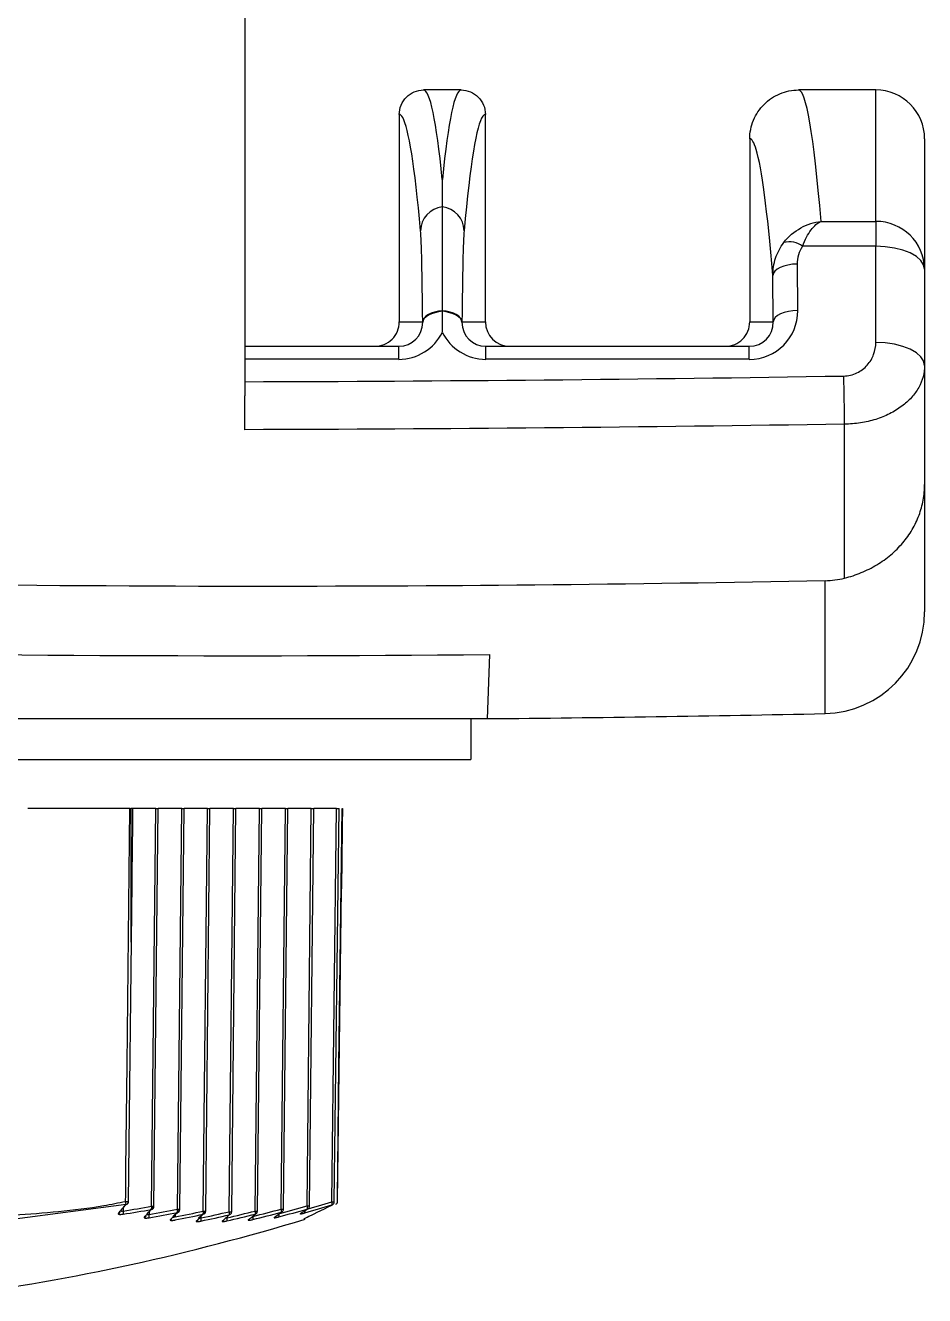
# Model space of a CAD drawing. Extents: x 9.3 to 87.2, y 1.1 to 68.8.
# Drawn here: x 19.055 to 20.16, y 22.157 to 23.718 of the extents above; entities that cross this region are included whole.
import ezdxf

# ---------------------------------------------------------------- set-up
doc = ezdxf.new("R2010")
doc.units = 0
doc.header["$MEASUREMENT"] = 0
doc.layers.add('OBJECT', color=7, linetype='CONTINUOUS')

msp = doc.modelspace()

# ---------------------------------------------------------------- linework, layer by layer
at = {"layer": 'OBJECT'}
for p, q in [((19.3244, 23.8124), (19.3244, 23.2795)), ((19.5904, 23.6388), (19.5444, 23.6388)), ((20.1004, 23.6388), (20.0054, 23.6388)), ((20.1004, 23.4773), (20.1004, 23.6388)), ((19.5144, 23.6088), (19.5144, 23.3538)), ((19.6204, 23.3538), (19.6204, 23.6088)), ((19.9454, 23.5788), (19.9454, 23.3538)), ((20.1604, 23.5788), (20.1604, 23.4185)), ((20.0331, 23.4773), (20.1004, 23.4773)), ((20.1004, 23.4773), (20.1004, 23.4467)), ((20.1004, 23.4467), (20.0104, 23.4467)), ((20.1004, 23.3284), (20.1004, 23.4467)), ((20.0038, 23.4249), (20.0043, 23.3678)), ((20.1604, 23.4185), (20.1604, 23.3003)), ((19.9743, 23.3538), (19.9738, 23.4108)), ((19.5144, 23.3538), (19.5433, 23.3538)), ((19.5915, 23.3538), (19.6204, 23.3538)), ((19.9454, 23.3538), (19.9743, 23.3538)), ((19.3244, 23.3238), (19.5138, 23.3238)), ((19.5138, 23.3078), (19.5138, 23.3238)), ((19.621, 23.3078), (19.621, 23.3238)), ((19.621, 23.3238), (19.9448, 23.3238)), ((19.9448, 23.3078), (19.9448, 23.3238)), ((19.5138, 23.3078), (19.3244, 23.3078)), ((19.9448, 23.3078), (19.621, 23.3078)), ((20.1604, 23.3003), (20.1604, 23.1539)), ((19.3244, 23.2795), (19.3244, 23.263)), ((19.3244, 23.2213), (19.3244, 23.263)), ((20.1604, 23.1539), (20.1604, 22.9974)), ((20.038, 22.8724), (20.038, 23.0357)), ((19.6252, 22.9451), (19.6224, 22.8658)), ((19.6224, 22.8658), (18.6024, 22.8658)), ((19.6024, 22.8658), (19.6024, 22.8158)), ((18.6024, 22.8158), (19.6024, 22.8158)), ((19.1832, 22.7558), (19.0579, 22.7558)), ((19.1832, 22.7558), (19.1845, 22.7558)), ((19.1869, 22.7558), (19.1845, 22.7558)), ((19.215, 22.7558), (19.1869, 22.7558)), ((19.2098, 22.2669), (19.215, 22.7558)), ((19.2128, 22.2669), (19.218, 22.7558)), ((19.215, 22.7558), (19.218, 22.7558)), ((19.2469, 22.7558), (19.218, 22.7558)), ((19.2417, 22.2631), (19.2469, 22.7558)), ((19.2447, 22.2631), (19.2498, 22.7558)), ((19.2469, 22.7558), (19.2498, 22.7558)), ((19.2787, 22.7558), (19.2498, 22.7558)), ((19.2735, 22.2609), (19.2787, 22.7558)), ((19.2765, 22.2609), (19.2817, 22.7558)), ((19.2787, 22.7558), (19.2817, 22.7558)), ((19.3106, 22.7558), (19.2817, 22.7558)), ((19.3054, 22.2602), (19.3106, 22.7558)), ((19.3084, 22.2602), (19.3136, 22.7558)), ((19.3106, 22.7558), (19.3136, 22.7558)), ((19.3425, 22.7558), (19.3136, 22.7558)), ((19.3373, 22.261), (19.3425, 22.7558)), ((19.3403, 22.261), (19.3455, 22.7558)), ((19.3425, 22.7558), (19.3455, 22.7558)), ((19.3744, 22.7558), (19.3455, 22.7558)), ((19.3692, 22.2634), (19.3744, 22.7558)), ((19.3722, 22.2634), (19.3774, 22.7558)), ((19.3744, 22.7558), (19.3774, 22.7558)), ((19.4063, 22.7558), (19.3774, 22.7558)), ((19.4011, 22.2673), (19.4063, 22.7558)), ((19.4041, 22.2673), (19.4092, 22.7558)), ((19.4063, 22.7558), (19.4092, 22.7558)), ((19.4374, 22.7558), (19.4092, 22.7558)), ((19.4315, 22.2723), (19.4374, 22.7558)), ((19.4345, 22.2722), (19.4404, 22.7558)), ((19.4442, 22.7558), (19.4445, 22.7558)), ((19.1817, 22.273), (19.1859, 22.6643)), ((19.4387, 22.273), (19.4434, 22.6569)), ((19.1785, 22.2692), (19.0417, 22.2511)), ((19.1751, 22.2651), (19.1751, 22.261)), ((19.4317, 22.2685), (19.4323, 22.2687)), ((19.2069, 22.26), (19.2069, 22.2567)), ((19.2388, 22.2564), (19.2387, 22.2538)), ((19.2706, 22.2543), (19.2706, 22.2525))]:
    msp.add_line(p, q, dxfattribs=at)
at = {"layer": 'OBJECT', "flags": 128}
for points in [[(20.1604, 23.4185), (20.1592, 23.424), (20.1558, 23.4293), (20.1503, 23.4342), (20.1428, 23.4385), (20.1337, 23.442), (20.1234, 23.4446), (20.1121, 23.4462), (20.1004, 23.4467)], [(20.0038, 23.4249), (19.998, 23.4246), (19.9924, 23.4237), (19.9872, 23.4224), (19.9827, 23.4207), (19.979, 23.4185), (19.9762, 23.4161), (19.9744, 23.4135), (19.9738, 23.4108)], [(19.5674, 23.3676), (19.5625, 23.3669), (19.5579, 23.3658), (19.5538, 23.3644), (19.5502, 23.3627), (19.5473, 23.3607), (19.5452, 23.3585), (19.5438, 23.3562), (19.5433, 23.3538)], [(19.5674, 23.3668), (19.5625, 23.3662), (19.558, 23.3651), (19.5539, 23.3638), (19.5503, 23.3621), (19.5474, 23.3602), (19.5452, 23.358), (19.5438, 23.3557), (19.5433, 23.3534)], [(19.5915, 23.3538), (19.591, 23.3562), (19.5896, 23.3585), (19.5875, 23.3607), (19.5846, 23.3627), (19.581, 23.3644), (19.5769, 23.3658), (19.5723, 23.3669), (19.5674, 23.3676)], [(19.5915, 23.3534), (19.591, 23.3557), (19.5896, 23.358), (19.5874, 23.3602), (19.5845, 23.3621), (19.5809, 23.3638), (19.5768, 23.3651), (19.5723, 23.3662), (19.5674, 23.3668)], [(20.0043, 23.3678), (19.9985, 23.3675), (19.9929, 23.3667), (19.9878, 23.3654), (19.9833, 23.3636), (19.9795, 23.3615), (19.9767, 23.3591), (19.975, 23.3565), (19.9743, 23.3538)], [(20.1604, 23.3003), (20.1592, 23.3058), (20.1558, 23.311), (20.1503, 23.3159), (20.1428, 23.3202), (20.1337, 23.3237), (20.1234, 23.3263), (20.1121, 23.3279), (20.1004, 23.3284)], [(20.0621, 23.0389), (20.062, 23.2073), (20.062, 23.2281)], [(19.178, 22.273), (19.1781, 22.281), (19.1784, 22.313), (19.1798, 22.441), (19.1832, 22.7558)], [(19.4383, 22.273), (19.4384, 22.281), (19.4388, 22.313), (19.4403, 22.441), (19.4442, 22.7558)], [(19.4024, 22.264), (19.4019, 22.2637), (19.4013, 22.2635)], [(19.4387, 22.273), (19.4387, 22.273), (19.4386, 22.273), (19.4383, 22.273)], [(19.3936, 22.2582), (19.3932, 22.258), (19.3926, 22.2577)]]:
    msp.add_lwpolyline(points, dxfattribs=at)
at = {"layer": 'OBJECT'}
for centre, radius, start, end in [((20.1004, 23.5788), 0.06, 0, 90), ((19.5704, 23.4654), 0.0298, 95.8286, 179.3311), ((19.5644, 23.4654), 0.0298, 0.6689, 84.1714), ((20.101, 23.4179), 0.0594, 0.5899, 90.5782), ((19.9942, 23.4254), 0.0268, 52.741, 104.9002), ((13.654, 23.1552), 6.4084, 0.6516, 1.18137), ((20.0354, 22.9974), 0.125, 271.2106, 0), ((19.3134, 57.1638), 34.299, 270.51621, 271.21059), ((18.7874, 22.5911), 0.5065, 318.9015, 320.5404), ((18.802, 22.585), 0.4913, 318.8884, 319.824), ((18.7797, 24.7063), 2.4808, 279.1655, 279.9815), ((19.1687, 22.2594), 0.00658, 340.6633, 14.107), ((18.78, 24.7095), 2.4801, 279.1663, 279.9813), ((19.1609, 22.2689), 0.0176, 0.9801, 13.3513), ((19.1801, 22.402), 0.1291, 269.0552, 270.6671), ((19.178, 22.2728), 0.00359, 278.2446, 320.2539), ((19.1776, 22.273), 0.004, 320.5287, 359.3784), ((18.8679, 22.5644), 0.4556, 316.9806, 318.6123), ((18.8716, 22.5676), 0.4547, 316.9797, 318.6122), ((18.7674, 24.7159), 2.4981, 280.1323, 280.9439), ((19.2035, 22.2652), 0.00654, 341.3861, 14.9284), ((19.2091, 22.2667), 0.0036, 279.2914, 318.4254), ((19.2116, 22.3905), 0.1236, 269.1717, 270.5586), ((19.2088, 22.2669), 0.004, 318.6015, 359.3988), ((18.946, 22.5447), 0.4104, 314.9349, 316.6769), ((18.7566, 24.7125), 2.5055, 281.0939, 281.906), ((19.2356, 22.2614), 0.00634, 341.5139, 16.21), ((19.241, 22.2629), 0.00362, 280.3792, 316.505), ((19.2435, 22.3867), 0.1235, 269.1715, 270.5588), ((19.2407, 22.2632), 0.004, 316.6657, 359.3988), ((19.0161, 22.5248), 0.3706, 312.7537, 314.6114), ((18.7464, 24.7073), 2.5101, 282.0535, 282.8671), ((19.2677, 22.2591), 0.00613, 341.5962, 17.542), ((19.2753, 22.3823), 0.1214, 269.1595, 270.5708), ((19.2725, 22.2609), 0.004, 314.6007, 359.3988), ((18.7341, 24.7117), 2.5238, 283.0144, 283.8269), ((19.2998, 22.2583), 0.00593, 341.6773, 18.8734), ((19.3072, 22.3816), 0.1214, 269.1595, 270.5708), ((19.3044, 22.2602), 0.004, 312.3955, 359.3988), ((18.7225, 24.7133), 2.5338, 283.9746, 284.7874), ((19.3319, 22.2591), 0.00573, 341.7183, 20.245), ((19.3391, 22.3781), 0.1171, 269.1332, 270.597), ((19.3363, 22.2611), 0.004, 310.0382, 359.3988), ((18.7096, 24.7192), 2.5475, 284.9381, 285.7502), ((18.7079, 24.7221), 2.5545, 284.9388, 285.75), ((19.3641, 22.2614), 0.00554, 341.7406, 21.6379), ((19.371, 22.3869), 0.1235, 269.1715, 270.5588), ((19.3684, 22.2632), 0.00368, 284.5435, 307.4672), ((19.3682, 22.2634), 0.004, 307.5172, 359.3988), ((19.261, 22.4651), 0.2456, 302.4089, 304.8398), ((18.6972, 24.7232), 2.5586, 285.9027, 286.6798), ((18.6974, 24.719), 2.5581, 285.9028, 286.6811), ((19.3952, 22.2602), 0.00356, 335.1991, 22.107), ((19.3962, 22.2652), 0.00535, 341.7126, 23.0852), ((19.4029, 22.3887), 0.1214, 269.1595, 270.5708), ((19.4001, 22.2673), 0.004, 304.8209, 359.3988), ((19.4268, 22.2701), 0.00516, 341.6234, 24.5371), ((19.4334, 22.3495), 0.0772, 268.6377, 270.8565), ((19.4305, 22.2723), 0.004, 296.0201, 359.3089), ((19.4347, 22.273), 0.004, 295.3301, 359.3041), ((19.4348, 22.2726), 0.00356, 296.9352, 6.609), ((18.6024, 24.8707), 2.7379, 277.6549, 286.9098), ((19.1686, 22.2617), 0.00361, 278.3236, 319.5295), ((19.2004, 22.2571), 0.00362, 279.3663, 317.2585), ((18.7676, 24.7108), 2.4968, 280.1314, 280.9446), ((19.2007, 22.255), 0.00638, 340.8083, 15.3879), ((18.9424, 22.5416), 0.4113, 314.9354, 316.676), ((19.2322, 22.254), 0.00363, 280.4047, 315.653), ((18.7569, 24.7073), 2.504, 281.0929, 281.9066), ((19.0131, 22.5211), 0.3708, 312.7536, 314.6133), ((19.2641, 22.2524), 0.00365, 281.4783, 313.3258), ((18.7437, 24.716), 2.5229, 282.0548, 282.8655), ((19.2649, 22.2507), 0.00597, 340.9687, 18.0395), ((19.2728, 22.2607), 0.00363, 281.3954, 314.5164), ((19.0798, 22.5035), 0.3346, 310.4208, 312.4065), ((19.2959, 22.2523), 0.00366, 282.5101, 310.6959), ((18.7329, 24.7133), 2.5293, 283.0144, 283.8263), ((19.297, 22.2508), 0.00577, 341.0142, 19.4021), ((19.3046, 22.26), 0.00365, 282.4646, 312.3282), ((19.1438, 22.4875), 0.3008, 307.9231, 310.0529), ((19.3278, 22.2538), 0.00367, 283.5273, 308.4557), ((18.7219, 24.712), 2.5364, 283.9747, 284.7879), ((19.3292, 22.2525), 0.00557, 341.0253, 20.8091), ((19.3365, 22.2608), 0.00367, 283.5226, 309.9656), ((19.2037, 22.4752), 0.2719, 305.2597, 307.5327), ((19.3597, 22.2568), 0.00367, 284.5076, 305.7411), ((19.3616, 22.2556), 0.00509, 340.6186, 20.3157)]:
    msp.add_arc(centre, radius, start, end, dxfattribs=at)
for centre, major_axis, ratio, start_param, end_param in [((19.5444, 15.6388), (0, 8), 0.01739, 6.117127, 6.283185), ((19.5904, 15.6388), (0, 8), 0.01739, 0, 0.166058), ((20.0054, 15.6388), (0, 8), 0.017324, 6.081954, 6.283185), ((19.5144, 15.6388), (0, 7.97), 0.017455, 6.252292, 6.283251), ((19.5144, 15.6388), (0, 7.97), 0.017455, 6.093454, 6.252292), ((19.6204, 15.6388), (0, 7.97), 0.017455, 0.023535, 0.189731), ((19.6204, 15.6388), (0, 7.97), 0.017455, 6.28312, 6.30672), ((19.9454, 15.6388), (0, 7.94), 0.017455, 6.225557, 6.283317), ((19.9454, 15.6388), (0, 7.94), 0.017455, 6.077121, 6.225557), ((19.5399, 23.2497), (0, 0.22), 0.017455, 5.205152, 6.093454), ((19.5949, 23.2497), (0, 0.22), 0.017455, 0.189731, 1.078033), ((19.4844, 23.3538), (-0.03, 0), 0.999848, 1.570796, 3.141593), ((19.5133, 23.3538), (0.0218, -0.021), 0.981608, 5.49012, 7.047751), ((19.6215, 23.3538), (0.0218, 0.021), 0.981608, 2.377027, 3.934658), ((19.6504, 23.3538), (0.03, 0), 0.999848, 3.141593, 4.712389), ((19.9154, 23.3538), (-0.03, 0), 0.999848, 1.570796, 3.141593), ((19.9443, 23.3678), (0.0431, -0.0422), 0.990761, 5.491902, 7.062698), ((19.9443, 23.3538), (0.0218, -0.021), 0.981608, 5.49012, 7.060916), ((19.5133, 23.3678), (0.0431, -0.0422), 0.990761, 5.491902, 6.606163), ((19.6215, 23.3678), (0.0431, 0.0422), 0.990761, 2.818615, 3.932876)]:
    msp.add_ellipse(centre, major_axis=major_axis, ratio=ratio, start_param=start_param, end_param=end_param, dxfattribs=at)
for points, knots in [([(19.5144, 23.6088), (19.5144, 23.6127), (19.5152, 23.6166), (19.5182, 23.6239), (19.5204, 23.6272), (19.5287, 23.6355), (19.5365, 23.6388), (19.5444, 23.6388)], [0, 0, 0, 0, 0.25, 0.25, 0.5, 0.5, 1, 1, 1, 1]), ([(19.5904, 23.6388), (19.5944, 23.6388), (19.5982, 23.638), (19.6055, 23.635), (19.6088, 23.6328), (19.6171, 23.6245), (19.6204, 23.6167), (19.6204, 23.6088)], [0, 0, 0, 0, 0.25, 0.25, 0.5, 0.5, 1, 1, 1, 1]), ([(19.9454, 23.5788), (19.9454, 23.5827), (19.9458, 23.5866), (19.9473, 23.5943), (19.9485, 23.5981), (19.9515, 23.6054), (19.9533, 23.6088), (19.9577, 23.6153), (19.9602, 23.6184), (19.9685, 23.6267), (19.9752, 23.6312), (19.9896, 23.6372), (19.9975, 23.6388), (20.0054, 23.6388)], [0, 0, 0, 0, 0.125, 0.125, 0.25, 0.25, 0.375, 0.375, 0.5, 0.5, 0.75, 0.75, 1, 1, 1, 1]), ([(19.9454, 23.5788), (19.9454, 23.5827), (19.9458, 23.5866), (19.9473, 23.5943), (19.9485, 23.5981), (19.9515, 23.6054), (19.9533, 23.6088), (19.9577, 23.6153), (19.9602, 23.6184), (19.9685, 23.6267), (19.9752, 23.6312), (19.9896, 23.6372), (19.9975, 23.6388), (20.0054, 23.6388)], [0, 0, 0, 0, 0.125, 0.125, 0.25, 0.25, 0.375, 0.375, 0.5, 0.5, 0.75, 0.75, 1, 1, 1, 1]), ([(19.5674, 23.3676), (19.5674, 23.384), (19.5674, 23.3993), (19.5674, 23.4274), (19.5674, 23.4399), (19.5674, 23.4618), (19.5674, 23.4712), (19.5674, 23.486), (19.5674, 23.4915), (19.5674, 23.495)], [0, 0, 0, 0, 0.25, 0.25, 0.5, 0.5, 0.75, 0.75, 1, 1, 1, 1]), ([(19.9873, 23.4513), (19.9931, 23.4589), (20.0002, 23.4648), (20.012, 23.4715), (20.0161, 23.4733), (20.0245, 23.476), (20.0289, 23.4769), (20.0331, 23.4773)], [0, 0, 0, 0, 0.5, 0.5, 0.75, 0.75, 1, 1, 1, 1]), ([(20.0104, 23.4467), (20.0133, 23.4549), (20.0168, 23.4616), (20.0227, 23.4694), (20.0247, 23.4716), (20.0289, 23.4751), (20.031, 23.4765), (20.0331, 23.4773)], [0, 0, 0, 0, 0.5, 0.5, 0.75, 0.75, 1, 1, 1, 1]), ([(19.9738, 23.4108), (19.9738, 23.4181), (19.9749, 23.4252), (19.9794, 23.4389), (19.9828, 23.4455), (19.9873, 23.4513)], [0, 0, 0, 0, 0.5, 0.5, 1, 1, 1, 1]), ([(20.0104, 23.4467), (20.0081, 23.4434), (20.0064, 23.4399), (20.0042, 23.4325), (20.0037, 23.4287), (20.0038, 23.4249)], [0, 0, 0, 0, 0.5, 0.5, 1, 1, 1, 1]), ([(20.061, 23.2873), (20.0667, 23.2874), (20.0722, 23.2887), (20.0822, 23.2935), (20.0865, 23.2968), (20.0934, 23.3046), (20.096, 23.3091), (20.0995, 23.3185), (20.1004, 23.3234), (20.1004, 23.3284)], [0, 0, 0, 0, 0.25, 0.25, 0.5, 0.5, 0.75, 0.75, 1, 1, 1, 1]), ([(20.1604, 23.3003), (20.1604, 23.291), (20.1579, 23.2817), (20.1507, 23.2689), (20.1477, 23.2648), (20.1407, 23.257), (20.1367, 23.2534), (20.1277, 23.2467), (20.1227, 23.2436), (20.112, 23.2382), (20.1063, 23.2359), (20.0942, 23.2322), (20.088, 23.2307), (20.0752, 23.2287), (20.0686, 23.2281), (20.062, 23.2281)], [0, 0, 0, 0, 0.25, 0.25, 0.375, 0.375, 0.5, 0.5, 0.625, 0.625, 0.75, 0.75, 0.875, 0.875, 1, 1, 1, 1]), ([(20.0621, 23.0389), (20.0691, 23.0407), (20.0759, 23.0429), (20.0891, 23.0484), (20.0956, 23.0516), (20.1078, 23.059), (20.1135, 23.0631), (20.1242, 23.0721), (20.1291, 23.0771), (20.1378, 23.0874), (20.1417, 23.0928), (20.1485, 23.1043), (20.1513, 23.1102), (20.1558, 23.1223), (20.1575, 23.1285), (20.1598, 23.1411), (20.1604, 23.1476), (20.1604, 23.1539)], [0, 0, 0, 0, 0.125, 0.125, 0.25, 0.25, 0.375, 0.375, 0.5, 0.5, 0.625, 0.625, 0.75, 0.75, 0.875, 0.875, 1, 1, 1, 1]), ([(19.1845, 22.7558), (19.1845, 22.7531), (19.1844, 22.7398), (19.1843, 22.7057), (19.1842, 22.664), (19.1842, 22.6278), (19.1843, 22.6097), (19.1843, 22.6007), (19.1844, 22.5962), (19.1844, 22.594), (19.1845, 22.593), (19.1845, 22.5926), (19.1845, 22.5923), (19.1845, 22.5921), (19.1845, 22.5919), (19.1845, 22.5918), (19.1845, 22.5918), (19.1845, 22.5917), (19.1845, 22.5917), (19.1845, 22.5917), (19.1846, 22.5917), (19.1846, 22.5917), (19.1846, 22.5917), (19.1846, 22.5917), (19.1846, 22.5917), (19.1846, 22.5917), (19.1846, 22.5917), (19.1846, 22.5921), (19.1847, 22.5934), (19.1849, 22.5986), (19.1853, 22.6196), (19.186, 22.6729), (19.1867, 22.7223), (19.1869, 22.7557), (19.1869, 22.7558)], [0, 0, 0, 0, 0.024365, 0.121825, 0.310977, 0.405464, 0.452691, 0.476305, 0.488116, 0.494026, 0.495988, 0.497304, 0.498186, 0.498779, 0.499177, 0.499446, 0.499627, 0.49975, 0.499836, 0.499915, 0.499955, 0.499985, 0.500005, 0.500025, 0.50005, 0.50009, 0.500216, 0.500792, 0.503077, 0.512204, 0.548696, 0.694651, 0.999856, 1, 1, 1, 1]), ([(19.4374, 22.7558), (19.4378, 22.7558), (19.4387, 22.7558), (19.4396, 22.7558), (19.4403, 22.7558), (19.4403, 22.7558), (19.4404, 22.7558)], [0, 0, 0, 0, 0.255772, 0.511532, 0.767283, 1, 1, 1, 1]), ([(19.4445, 22.7558), (19.4445, 22.7531), (19.4444, 22.7398), (19.444, 22.7068), (19.4436, 22.6766), (19.4433, 22.6569)], [0, 0, 0, 0, 0.08095, 0.404751, 1, 1, 1, 1]), ([(19.041, 22.2562), (19.0773, 22.2588), (19.1222, 22.262), (19.1691, 22.2712), (19.178, 22.273)], [0, 0, 0, 0, 0.808587, 1, 1, 1, 1]), ([(19.1751, 22.261), (19.1747, 22.2609), (19.174, 22.2607), (19.173, 22.2607), (19.1724, 22.2608), (19.1721, 22.2611), (19.1721, 22.2614), (19.1721, 22.2615)], [0, 0, 0, 0, 0.219657, 0.439916, 0.649604, 0.862922, 1, 1, 1, 1]), ([(19.3985, 22.2519), (19.3975, 22.2516), (19.3953, 22.2507), (19.4191, 22.2623), (19.4317, 22.2685)], [0, 0, 0, 0, 0.465233, 1, 1, 1, 1]), ([(19.1691, 22.2582), (19.169, 22.2579), (19.1687, 22.2575), (19.1695, 22.257), (19.171, 22.2569), (19.173, 22.257), (19.1743, 22.2572), (19.1749, 22.2573)], [0, 0, 0, 0, 0.220305, 0.440939, 0.653561, 0.859041, 1, 1, 1, 1]), ([(19.201, 22.2535), (19.2009, 22.2533), (19.2006, 22.2529), (19.2014, 22.2525), (19.2029, 22.2524), (19.2048, 22.2526), (19.2062, 22.2528), (19.2068, 22.2529)], [0, 0, 0, 0, 0.218081, 0.436509, 0.647637, 0.853069, 1, 1, 1, 1]), ([(19.2069, 22.2567), (19.2065, 22.2565), (19.2058, 22.2563), (19.2048, 22.2562), (19.2042, 22.2563), (19.2039, 22.2565), (19.2039, 22.2567), (19.2039, 22.2568)], [0, 0, 0, 0, 0.240837, 0.482525, 0.709656, 0.935743, 1, 1, 1, 1]), ([(19.2329, 22.2504), (19.2328, 22.2502), (19.2325, 22.2498), (19.2333, 22.2495), (19.2348, 22.2495), (19.2367, 22.2497), (19.2381, 22.2499), (19.2387, 22.25)], [0, 0, 0, 0, 0.21599, 0.432267, 0.642022, 0.847453, 1, 1, 1, 1]), ([(19.2387, 22.2538), (19.2384, 22.2537), (19.2376, 22.2534), (19.2367, 22.2533), (19.2361, 22.2533), (19.236, 22.2534), (19.2359, 22.2535)], [0, 0, 0, 0, 0.290861, 0.582835, 0.85351, 1, 1, 1, 1]), ([(19.2648, 22.2488), (19.2647, 22.2486), (19.2644, 22.2483), (19.2652, 22.2481), (19.2666, 22.2481), (19.2685, 22.2483), (19.27, 22.2486), (19.2706, 22.2487)], [0, 0, 0, 0, 0.213939, 0.428142, 0.636611, 0.84215, 1, 1, 1, 1]), ([(19.2706, 22.2525), (19.2702, 22.2524), (19.2695, 22.2521), (19.2685, 22.2518), (19.2682, 22.2519), (19.268, 22.2519)], [0, 0, 0, 0, 0.365817, 0.73315, 1, 1, 1, 1]), ([(19.2967, 22.2488), (19.2966, 22.2486), (19.2964, 22.2483), (19.2971, 22.2481), (19.2985, 22.2482), (19.3004, 22.2485), (19.3019, 22.2488), (19.3025, 22.2489)], [0, 0, 0, 0, 0.211976, 0.424186, 0.631441, 0.837165, 1, 1, 1, 1]), ([(19.3287, 22.2502), (19.3286, 22.2501), (19.3283, 22.2498), (19.329, 22.2497), (19.3304, 22.2498), (19.3324, 22.2502), (19.3338, 22.2505), (19.3344, 22.2507)], [0, 0, 0, 0, 0.210083, 0.420355, 0.62651, 0.832517, 1, 1, 1, 1]), ([(19.3606, 22.2532), (19.3605, 22.2531), (19.3603, 22.2528), (19.361, 22.2528), (19.3624, 22.253), (19.3643, 22.2534), (19.3657, 22.2538), (19.3664, 22.2539)], [0, 0, 0, 0, 0.208261, 0.41666, 0.621778, 0.828174, 1, 1, 1, 1]), ([(19.3926, 22.2577), (19.3925, 22.2576), (19.3922, 22.2574), (19.3929, 22.2574), (19.3943, 22.2577), (19.3962, 22.2581), (19.3977, 22.2585), (19.3984, 22.2587)], [0, 0, 0, 0, 0.206488, 0.413098, 0.617271, 0.824168, 1, 1, 1, 1])]:
    msp.add_open_spline(points, degree=3, knots=knots, dxfattribs=at)
for points in [[(19.5674, 23.495), (19.5674, 23.507), (19.5674, 23.5183), (19.5674, 23.5287)], [(19.5433, 23.3534), (19.5433, 23.3535), (19.5433, 23.3536), (19.5433, 23.3538)], [(19.5674, 23.3668), (19.5674, 23.3671), (19.5674, 23.3674), (19.5674, 23.3676)], [(19.5674, 23.3414), (19.5674, 23.35), (19.5674, 23.3582), (19.5674, 23.3668)], [(19.5915, 23.3538), (19.5915, 23.3536), (19.5915, 23.3535), (19.5915, 23.3534)], [(19.3244, 23.2803), (19.57, 23.281), (19.8155, 23.2833), (20.061, 23.2873)], [(20.062, 23.2281), (19.8161, 23.2242), (19.5703, 23.2219), (19.3244, 23.2213)], [(19.3244, 23.0287), (19.0214, 23.0289), (18.7184, 23.0331), (18.4156, 23.0413)], [(20.038, 23.0357), (19.8002, 23.0309), (19.5623, 23.0286), (19.3244, 23.0287)], [(20.038, 23.0357), (20.0462, 23.0359), (20.0542, 23.0369), (20.0621, 23.0389)], [(18.6024, 22.9517), (18.9439, 22.9439), (19.2848, 22.9417), (19.6252, 22.9451)]]:
    msp.add_open_spline(points, degree=3, dxfattribs=at)

doc.saveas('drawing.dxf')
